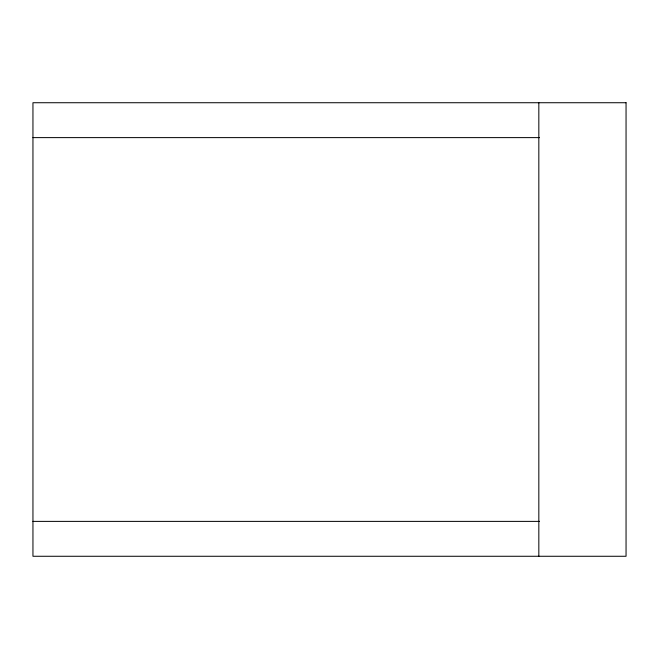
<?xml version="1.0" encoding="UTF-8"?>
<svg xmlns="http://www.w3.org/2000/svg" width="659" height="659" viewBox="0 0 659 659"><rect width="100%" height="100%" fill="white"/><g stroke="black" fill="none" stroke-linecap="round" stroke-linejoin="round"><path stroke-width="0.99" d="M32.95 137.616L539.556 137.616M32.95 521.384L539.556 521.384M538.831 102.73L538.831 556.27M626.05 102.73L32.95 102.73L32.95 556.27L626.05 556.27L626.05 102.73"/></g></svg>
